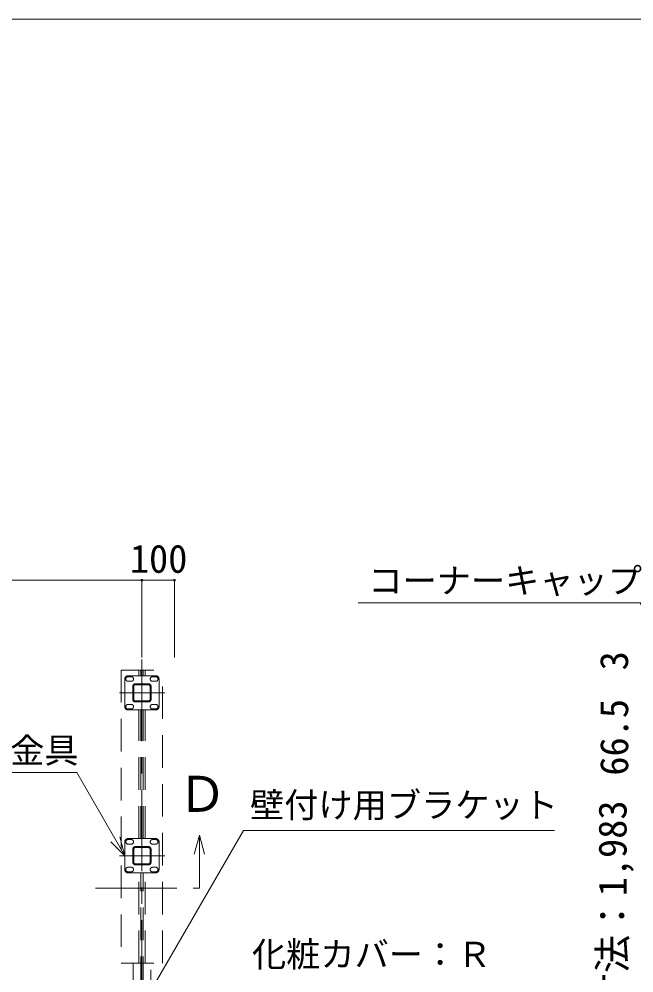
# Model space of a CAD drawing. Units: millimetres, scale not verified. Extents: x -10000 to 10000, y -6924 to 6926.
# Drawn here: x -6519 to -4632, y 3998 to 6926 of the extents above; entities that cross this region are included whole.
import ezdxf
from ezdxf.enums import TextEntityAlignment as Align

# ---------------------------------------------------------------- set-up
doc = ezdxf.new("R2010")
doc.units = ezdxf.units.MM
doc.header["$LTSCALE"] = 50
doc.linetypes.add('CHAIN1', pattern=[8, 5, -1, 1, -1])
doc.linetypes.add('DASHED2', pattern=[3, 2, -1])
for name, color, linetype, lineweight in [('0-0_8図面枠', 5, 'Continuous', 9), ('0-5_1-3', 7, 'DASHED2', 9), ('0-A_1-8', 7, 'Continuous', 9), ('0-C_1-7', 7, 'Continuous', 9), ('0-F_1-1', 2, 'DASHED2', 9), ('1-B_2-8', 3, 'Continuous', 9)]:
    doc.layers.add(name, color=color, linetype=linetype, lineweight=lineweight)
doc.styles.add('ＭＳ ゴシック', font='')
doc.styles.get('ＭＳ ゴシック').set_extended_font_data('MS Gothic')

msp = doc.modelspace()

# ---------------------------------------------------------------- linework, layer by layer
at = {"layer": '0-0_8図面枠'}
msp.add_lwpolyline([(-10000.48, -6924.05), (9999.52, -6924.05), (9999.52, 6925.95), (-10000.48, 6925.95)], close=True, dxfattribs=at)
at = {"layer": '0-5_1-3', "color": 3, "linetype": 'CHAIN1'}
msp.add_line((-6142.31, 4959.55), (-6142.31, 891.03), dxfattribs=at)
at = {"layer": '0-5_1-3'}
for p, q in [((-6205.81, 4927.41), (-6078.81, 4927.41)), ((-6151.81, 4909.91), (-6151.81, 4927.41)), ((-6145.81, 4909.91), (-6145.81, 4927.41)), ((-6138.81, 4909.91), (-6138.81, 4927.41)), ((-6132.81, 4909.91), (-6132.81, 4927.41)), ((-6151.81, 4409.91), (-6151.81, 4804.91)), ((-6145.81, 4409.91), (-6145.81, 4804.91)), ((-6138.81, 4409.91), (-6138.81, 4804.91)), ((-6132.81, 4409.91), (-6132.81, 4804.91)), ((-6151.81, 4027.41), (-6151.81, 4304.91)), ((-6145.81, 3948.11), (-6145.81, 4304.91)), ((-6138.81, 3948.11), (-6138.81, 4304.91)), ((-6132.81, 4027.41), (-6132.81, 4304.91)), ((-6169.31, 4027.41), (-6169.31, 3907.41)), ((-6115.31, 3907.41), (-6115.31, 4027.41))]:
    msp.add_line(p, q, dxfattribs=at)
msp.add_lwpolyline([(-6205.81, 4927.41), (-6205.81, 4027.41), (-6078.81, 4027.41), (-6078.81, 4927.41)], dxfattribs=at)
at = {"layer": '0-A_1-8', "color": 3}
for p, q in [((-6342.14, 4612.6), (-6981.28, 4612.6)), ((-6194.81, 4357.41), (-6342.14, 4612.6)), ((-6135.31, 3907.41), (-5830.62, 4435.16)), ((-5830.62, 4435.16), (-4875.87, 4435.16)), ((-6194.81, 4357.41), (-6237.24, 4399.84)), ((-6194.81, 4357.41), (-6210.34, 4415.37)), ((-5965.99, 4420.51), (-5950.46, 4362.55))]:
    msp.add_line(p, q, dxfattribs=at)
at = {"layer": '0-A_1-8', "color": 3, "linetype": 'CHAIN1'}
msp.add_line((-6284.86, 4257.75), (-5965.99, 4257.75), dxfattribs=at)
at = {"layer": '0-A_1-8', "color": 3}
msp.add_lwpolyline([(-5965.99, 4257.75), (-5965.99, 4420.51), (-5981.52, 4362.55)], dxfattribs=at)
at = {"layer": '0-C_1-7', "color": 3}
for p, q in [((-7900.31, 5203.38), (-6142.31, 5203.38)), ((-6142.31, 5203.38), (-6042.31, 5203.38)), ((-6142.31, 5203.38), (-6142.31, 4966.32)), ((-6042.31, 5203.38), (-6042.31, 4966.32))]:
    msp.add_line(p, q, dxfattribs=at)
at = {"layer": '0-C_1-7'}
for points in [[(-6142.81, 5207.34), (-6146.31, 5203.38), (-6146.3, 5203.63)], [(-6142.81, 5207.34), (-6142.31, 5203.38), (-6146.31, 5203.38)], [(-6142.31, 5203.38), (-6146.28, 5202.87), (-6146.31, 5203.38)], [(-6142.81, 5207.34), (-6146.3, 5203.63), (-6143.31, 5207.25)], [(-6143.31, 5207.25), (-6146.3, 5203.63), (-6146.24, 5204.13)], [(-6142.31, 5203.38), (-6146.19, 5202.38), (-6146.28, 5202.87)], [(-6143.31, 5207.25), (-6146.24, 5204.13), (-6143.79, 5207.09)], [(-6143.79, 5207.09), (-6146.24, 5204.13), (-6146.12, 5204.61)], [(-6142.31, 5203.38), (-6146.03, 5201.9), (-6146.19, 5202.38)], [(-6143.79, 5207.09), (-6146.12, 5204.61), (-6144.24, 5206.88)], [(-6144.24, 5206.88), (-6146.12, 5204.61), (-6145.93, 5205.08)], [(-6142.31, 5203.38), (-6145.82, 5201.45), (-6146.03, 5201.9)], [(-6144.24, 5206.88), (-6145.93, 5205.08), (-6144.66, 5206.61)], [(-6144.66, 5206.61), (-6145.93, 5205.08), (-6145.69, 5205.52)], [(-6142.31, 5203.38), (-6145.55, 5201.02), (-6145.82, 5201.45)], [(-6144.66, 5206.61), (-6145.69, 5205.52), (-6145.05, 5206.29)], [(-6145.05, 5206.29), (-6145.69, 5205.52), (-6145.39, 5205.93)], [(-6142.31, 5203.38), (-6145.23, 5200.64), (-6145.55, 5201.02)], [(-6142.31, 5203.38), (-6144.86, 5200.29), (-6145.23, 5200.64)], [(-6142.31, 5199.38), (-6144.86, 5200.29), (-6142.31, 5203.38)], [(-6142.31, 5199.38), (-6144.46, 5200), (-6144.86, 5200.29)], [(-6142.31, 5199.38), (-6144.02, 5199.76), (-6144.46, 5200)], [(-6142.31, 5199.38), (-6143.55, 5199.57), (-6144.02, 5199.76)], [(-6142.31, 5199.38), (-6143.06, 5199.45), (-6143.55, 5199.57)], [(-6142.31, 5199.38), (-6142.56, 5199.38), (-6143.06, 5199.45)], [(-6142.31, 5207.38), (-6142.31, 5203.38), (-6142.81, 5207.34)], [(-6142.06, 5207.37), (-6142.31, 5203.38), (-6142.31, 5207.38)], [(-6141.56, 5207.3), (-6142.31, 5203.38), (-6142.06, 5207.37)], [(-6141.08, 5207.18), (-6142.31, 5203.38), (-6141.56, 5207.3)], [(-6140.61, 5206.99), (-6142.31, 5203.38), (-6141.08, 5207.18)], [(-6140.17, 5206.75), (-6142.31, 5203.38), (-6140.61, 5206.99)], [(-6139.76, 5206.46), (-6142.31, 5203.38), (-6140.17, 5206.75)], [(-6139.4, 5206.11), (-6142.31, 5203.38), (-6139.76, 5206.46)], [(-6139.4, 5206.11), (-6138.31, 5203.38), (-6142.31, 5203.38)], [(-6138.31, 5203.38), (-6142.31, 5199.38), (-6142.31, 5203.38)], [(-6138.31, 5203.38), (-6141.81, 5199.41), (-6142.31, 5199.38)], [(-6138.31, 5203.38), (-6141.32, 5199.5), (-6141.81, 5199.41)], [(-6138.32, 5203.12), (-6141.32, 5199.5), (-6138.31, 5203.38)], [(-6138.38, 5202.63), (-6141.32, 5199.5), (-6138.32, 5203.12)], [(-6138.38, 5202.63), (-6140.84, 5199.66), (-6141.32, 5199.5)], [(-6138.51, 5202.14), (-6140.84, 5199.66), (-6138.38, 5202.63)], [(-6138.51, 5202.14), (-6140.39, 5199.87), (-6140.84, 5199.66)], [(-6138.69, 5201.67), (-6140.39, 5199.87), (-6138.51, 5202.14)], [(-6138.69, 5201.67), (-6139.96, 5200.14), (-6140.39, 5199.87)], [(-6138.94, 5201.23), (-6139.96, 5200.14), (-6138.69, 5201.67)], [(-6138.94, 5201.23), (-6139.57, 5200.46), (-6139.96, 5200.14)], [(-6139.23, 5200.83), (-6139.57, 5200.46), (-6138.94, 5201.23)], [(-6139.08, 5205.73), (-6138.31, 5203.38), (-6139.4, 5206.11)], [(-6138.81, 5205.3), (-6138.31, 5203.38), (-6139.08, 5205.73)], [(-6138.59, 5204.85), (-6138.31, 5203.38), (-6138.81, 5205.3)], [(-6138.44, 5204.37), (-6138.31, 5203.38), (-6138.59, 5204.85)], [(-6138.34, 5203.88), (-6138.31, 5203.38), (-6138.44, 5204.37)], [(-6042.81, 5207.34), (-6046.31, 5203.38), (-6046.3, 5203.63)], [(-6042.81, 5207.34), (-6042.31, 5203.38), (-6046.31, 5203.38)], [(-6042.31, 5203.38), (-6046.28, 5202.87), (-6046.31, 5203.38)], [(-6042.81, 5207.34), (-6046.3, 5203.63), (-6043.31, 5207.25)], [(-6043.31, 5207.25), (-6046.3, 5203.63), (-6046.24, 5204.13)], [(-6042.31, 5203.38), (-6046.19, 5202.38), (-6046.28, 5202.87)], [(-6043.31, 5207.25), (-6046.24, 5204.13), (-6043.79, 5207.09)], [(-6043.79, 5207.09), (-6046.24, 5204.13), (-6046.12, 5204.61)], [(-6042.31, 5203.38), (-6046.03, 5201.9), (-6046.19, 5202.38)], [(-6043.79, 5207.09), (-6046.12, 5204.61), (-6044.24, 5206.88)], [(-6044.24, 5206.88), (-6046.12, 5204.61), (-6045.93, 5205.08)], [(-6042.31, 5203.38), (-6045.82, 5201.45), (-6046.03, 5201.9)], [(-6044.24, 5206.88), (-6045.93, 5205.08), (-6044.66, 5206.61)], [(-6044.66, 5206.61), (-6045.93, 5205.08), (-6045.69, 5205.52)], [(-6042.31, 5203.38), (-6045.55, 5201.02), (-6045.82, 5201.45)], [(-6044.66, 5206.61), (-6045.69, 5205.52), (-6045.05, 5206.29)], [(-6045.05, 5206.29), (-6045.69, 5205.52), (-6045.39, 5205.93)], [(-6042.31, 5203.38), (-6045.23, 5200.64), (-6045.55, 5201.02)], [(-6042.31, 5203.38), (-6044.86, 5200.29), (-6045.23, 5200.64)], [(-6042.31, 5199.38), (-6044.86, 5200.29), (-6042.31, 5203.38)], [(-6042.31, 5199.38), (-6044.46, 5200), (-6044.86, 5200.29)], [(-6042.31, 5199.38), (-6044.02, 5199.76), (-6044.46, 5200)], [(-6042.31, 5199.38), (-6043.55, 5199.57), (-6044.02, 5199.76)], [(-6042.31, 5199.38), (-6043.06, 5199.45), (-6043.55, 5199.57)], [(-6042.31, 5199.38), (-6042.56, 5199.38), (-6043.06, 5199.45)], [(-6042.31, 5207.38), (-6042.31, 5203.38), (-6042.81, 5207.34)], [(-6042.06, 5207.37), (-6042.31, 5203.38), (-6042.31, 5207.38)], [(-6041.56, 5207.3), (-6042.31, 5203.38), (-6042.06, 5207.37)], [(-6041.08, 5207.18), (-6042.31, 5203.38), (-6041.56, 5207.3)], [(-6040.61, 5206.99), (-6042.31, 5203.38), (-6041.08, 5207.18)], [(-6040.17, 5206.75), (-6042.31, 5203.38), (-6040.61, 5206.99)], [(-6039.76, 5206.46), (-6042.31, 5203.38), (-6040.17, 5206.75)], [(-6039.4, 5206.11), (-6042.31, 5203.38), (-6039.76, 5206.46)], [(-6039.4, 5206.11), (-6038.31, 5203.38), (-6042.31, 5203.38)], [(-6038.31, 5203.38), (-6042.31, 5199.38), (-6042.31, 5203.38)], [(-6038.31, 5203.38), (-6041.81, 5199.41), (-6042.31, 5199.38)], [(-6038.31, 5203.38), (-6041.32, 5199.5), (-6041.81, 5199.41)], [(-6038.32, 5203.12), (-6041.32, 5199.5), (-6038.31, 5203.38)], [(-6038.38, 5202.63), (-6041.32, 5199.5), (-6038.32, 5203.12)], [(-6038.38, 5202.63), (-6040.84, 5199.66), (-6041.32, 5199.5)], [(-6038.51, 5202.14), (-6040.84, 5199.66), (-6038.38, 5202.63)], [(-6038.51, 5202.14), (-6040.39, 5199.87), (-6040.84, 5199.66)], [(-6038.69, 5201.67), (-6040.39, 5199.87), (-6038.51, 5202.14)], [(-6038.69, 5201.67), (-6039.96, 5200.14), (-6040.39, 5199.87)], [(-6038.94, 5201.23), (-6039.96, 5200.14), (-6038.69, 5201.67)], [(-6038.94, 5201.23), (-6039.57, 5200.46), (-6039.96, 5200.14)], [(-6039.23, 5200.83), (-6039.57, 5200.46), (-6038.94, 5201.23)], [(-6039.08, 5205.73), (-6038.31, 5203.38), (-6039.4, 5206.11)], [(-6038.81, 5205.3), (-6038.31, 5203.38), (-6039.08, 5205.73)], [(-6038.59, 5204.85), (-6038.31, 5203.38), (-6038.81, 5205.3)], [(-6038.44, 5204.37), (-6038.31, 5203.38), (-6038.59, 5204.85)], [(-6038.34, 5203.88), (-6038.31, 5203.38), (-6038.44, 5204.37)]]:
    msp.add_solid(points, dxfattribs=at)
at = {"layer": '0-F_1-1'}
for p, q in [((-6194.81, 4814.91), (-6194.81, 4899.91)), ((-6099.81, 4909.91), (-6184.81, 4909.91)), ((-6184.81, 4906.91), (-6174.81, 4906.91)), ((-6184.81, 4892.91), (-6174.81, 4892.91)), ((-6099.81, 4906.91), (-6109.81, 4906.91)), ((-6099.81, 4892.91), (-6109.81, 4892.91)), ((-6089.81, 4899.91), (-6089.81, 4814.91)), ((-6170.31, 4837.41), (-6170.31, 4877.41)), ((-6167.31, 4837.41), (-6167.31, 4877.41)), ((-6122.31, 4885.41), (-6162.31, 4885.41)), ((-6122.31, 4882.41), (-6162.31, 4882.41)), ((-6117.31, 4877.41), (-6117.31, 4837.41)), ((-6114.31, 4877.41), (-6114.31, 4837.41)), ((-6122.31, 4832.41), (-6162.31, 4832.41)), ((-6184.81, 4821.91), (-6174.81, 4821.91)), ((-6184.81, 4807.91), (-6174.81, 4807.91)), ((-6099.81, 4804.91), (-6184.81, 4804.91)), ((-6122.31, 4829.41), (-6162.31, 4829.41)), ((-6099.81, 4821.91), (-6109.81, 4821.91)), ((-6099.81, 4807.91), (-6109.81, 4807.91)), ((-6194.81, 4314.91), (-6194.81, 4399.91)), ((-6099.81, 4409.91), (-6184.81, 4409.91)), ((-6184.81, 4406.91), (-6174.81, 4406.91)), ((-6184.81, 4392.91), (-6174.81, 4392.91)), ((-6099.81, 4406.91), (-6109.81, 4406.91)), ((-6099.81, 4392.91), (-6109.81, 4392.91)), ((-6089.81, 4399.91), (-6089.81, 4314.91)), ((-6170.31, 4337.41), (-6170.31, 4377.41)), ((-6167.31, 4337.41), (-6167.31, 4377.41)), ((-6122.31, 4385.41), (-6162.31, 4385.41)), ((-6122.31, 4382.41), (-6162.31, 4382.41)), ((-6117.31, 4377.41), (-6117.31, 4337.41)), ((-6114.31, 4377.41), (-6114.31, 4337.41)), ((-6184.81, 4321.91), (-6174.81, 4321.91)), ((-6184.81, 4307.91), (-6174.81, 4307.91)), ((-6099.81, 4304.91), (-6184.81, 4304.91)), ((-6122.31, 4332.41), (-6162.31, 4332.41)), ((-6122.31, 4329.41), (-6162.31, 4329.41)), ((-6099.81, 4321.91), (-6109.81, 4321.91)), ((-6099.81, 4307.91), (-6109.81, 4307.91))]:
    msp.add_line(p, q, dxfattribs=at)
at = {"layer": '0-F_1-1', "color": 3, "linetype": 'CHAIN1'}
for p, q in [((-6211.09, 4857.41), (-6072.32, 4857.41)), ((-6211.09, 4357.41), (-6072.32, 4357.41))]:
    msp.add_line(p, q, dxfattribs=at)
at = {"layer": '0-F_1-1'}
for centre, radius, start, end in [((-6184.81, 4899.91), 10, 90, 180), ((-6184.81, 4899.91), 7, 90, 270), ((-6174.81, 4899.91), 7, 270, 90), ((-6109.81, 4899.91), 7, 90, 270), ((-6099.81, 4899.91), 10, 0, 90), ((-6099.81, 4899.91), 7, 270, 90), ((-6162.31, 4877.41), 8, 90, 180), ((-6162.31, 4877.41), 5, 90, 180), ((-6122.31, 4877.41), 8, 0, 90), ((-6122.31, 4877.41), 5, 0, 90), ((-6162.31, 4837.41), 8, 180, 270), ((-6162.31, 4837.41), 5, 180, 270), ((-6122.31, 4837.41), 5, 270, 0), ((-6122.31, 4837.41), 8, 270, 0), ((-6184.81, 4814.91), 10, 180, 270), ((-6184.81, 4814.91), 7, 90, 270), ((-6174.81, 4814.91), 7, 270, 90), ((-6109.81, 4814.91), 7, 90, 270), ((-6099.81, 4814.91), 7, 270, 90), ((-6099.81, 4814.91), 10, 270, 0), ((-6184.81, 4399.91), 10, 90, 180), ((-6184.81, 4399.91), 7, 90, 270), ((-6174.81, 4399.91), 7, 270, 90), ((-6109.81, 4399.91), 7, 90, 270), ((-6099.81, 4399.91), 10, 0, 90), ((-6099.81, 4399.91), 7, 270, 90), ((-6162.31, 4377.41), 8, 90, 180), ((-6162.31, 4377.41), 5, 90, 180), ((-6122.31, 4377.41), 8, 0, 90), ((-6122.31, 4377.41), 5, 0, 90), ((-6162.31, 4337.41), 8, 180, 270), ((-6162.31, 4337.41), 5, 180, 270), ((-6122.31, 4337.41), 5, 270, 0), ((-6122.31, 4337.41), 8, 270, 0), ((-6184.81, 4314.91), 10, 180, 270), ((-6184.81, 4314.91), 7, 90, 270), ((-6174.81, 4314.91), 7, 270, 90), ((-6109.81, 4314.91), 7, 90, 270), ((-6099.81, 4314.91), 7, 270, 90), ((-6099.81, 4314.91), 10, 270, 0)]:
    msp.add_arc(centre, radius, start, end, dxfattribs=at)
at = {"layer": '1-B_2-8'}
msp.add_lwpolyline([(-4428.32, 4814.56), (-4612.69, 5133.9), (-5478.37, 5133.9)], dxfattribs=at)

# ---------------------------------------------------------------- texts
at = {"layer": '0-A_1-8', "color": 4, "style": 'ＭＳ ゴシック'}
for s, height, p in [('コーナーキャップ', 76.98, (-5447.56, 5140.38)), ('埋め込み金具', 76.98, (-6966.73, 4619.07)), ('Ｄ', 110.7, (-6032.56, 4458.84)), ('壁付け用ブラケット', 76.98, (-5810.62, 4451.64)), ('化粧カバー：Ｒ', 76.98, (-5804.6, 3993.17))]:
    msp.add_text(s, height=height, dxfattribs=at).set_placement(p, align=Align.BOTTOM_LEFT)
at = {"layer": '0-C_1-7', "color": 4, "style": 'ＭＳ ゴシック'}
msp.add_text('100', height=86.51, dxfattribs=at).set_placement((-6179.31, 5200), align=Align.BOTTOM_LEFT)
for s, p in [('3', (-4624.27, 4926.39)), ('66.5', (-4623.92, 4603.19)), ('パネル寸法：1,983', (-4628.84, 3524.82))]:
    msp.add_text(s, height=86.51, rotation=90, dxfattribs=at).set_placement(p, align=Align.BOTTOM_LEFT)

doc.saveas('drawing.dxf')
